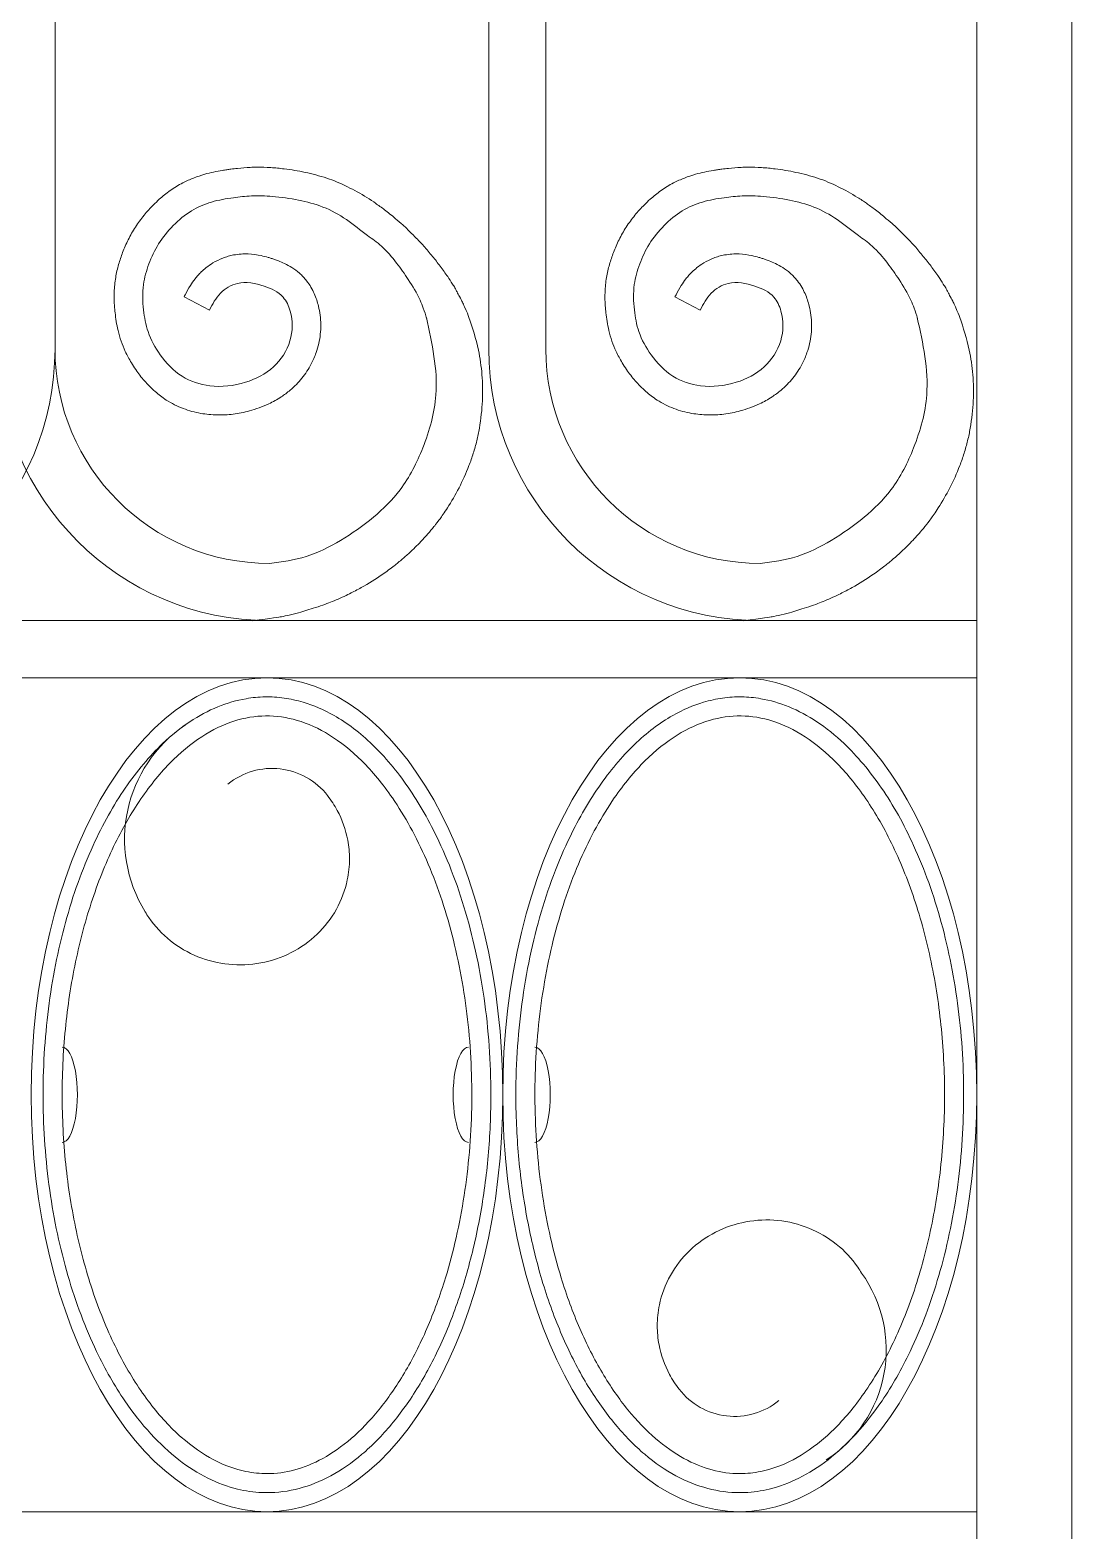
# Model space of a CAD drawing. Header units: millimetres. Extents: x -644 to 652, y 0 to 1491.
# Drawn here: x -486.9 to -329.4, y 324 to 550.8 of the extents above; entities that cross this region are included whole.
import ezdxf

# ---------------------------------------------------------------- set-up
doc = ezdxf.new("R2010")
doc.units = ezdxf.units.MM
doc.layers.add('ceco.net 171', color=7, linetype='Continuous')

msp = doc.modelspace()

# ---------------------------------------------------------------- linework, layer by layer
at = {"layer": 'ceco.net 171', "lineweight": 5}
for p, q in [((-343.8, 14.4), (-343.8, 1360.38)), ((-329.4, 0), (-329.4, 1360.38)), ((-417.57, 502.56), (-417.57, 771.12)), ((-408.93, 502.56), (-408.93, 769.17)), ((-483.12, 502.56), (-483.12, 628.29)), ((-459.78, 508.44), (-463.62, 510.43)), ((-385.59, 508.44), (-389.43, 510.43)), ((-630, 461.52), (-343.8, 461.52)), ((-630, 452.88), (-343.8, 452.88)), ((-630, 326.88), (-343.8, 326.88))]:
    msp.add_line(p, q, dxfattribs=at)
for centre, radius, start, end in [((-524.16, 502.56), 41.04, 270, 0), ((-450.72, 502.56), 41.04, 180, 270), ((-450.72, 502.56), 32.4, 180, 270), ((-376.53, 502.56), 41.04, 180, 270), ((-376.53, 502.56), 32.4, 180, 270), ((-451.74, 428.49), 20.86, 124.0545, 211.7023), ((-450.29, 428.61), 10.58, 37.6727, 129.1965), ((-377.32, 351.36), 19.84, 302.8685, 35.6953), ((-380.41, 351.86), 10.58, 217.6727, 309.1965)]:
    msp.add_arc(centre, radius, start, end, dxfattribs=at)
msp.add_ellipse((-451.08, 389.88), major_axis=(0, -63), ratio=0.565714, dxfattribs=at)
at = {"layer": 'ceco.net 171', "lineweight": 5, "extrusion": (0, 0, -1)}
msp.add_ellipse((-379.62, 389.88), major_axis=(0, -63), ratio=0.568571, dxfattribs=at)
at = {"layer": 'ceco.net 171', "lineweight": 5}
for centre in [(-482.04, 389.88), (-410.58, 389.88)]:
    msp.add_ellipse(centre, major_axis=(0, -7.2), ratio=0.320416, start_param=6.283185, end_param=9.424801, dxfattribs=at)
at = {"layer": 'ceco.net 171', "lineweight": 5, "extrusion": (0, 0, -1)}
msp.add_ellipse((-420.63, 389.88), major_axis=(0, -7.2), ratio=0.320416, start_param=6.283185, end_param=9.424801, dxfattribs=at)
at = {"layer": 'ceco.net 171', "lineweight": 5}
for points, knots in [([(-421.2, 508.91), (-421.34, 509.22), (-421.46, 509.46), (-421.62, 509.81), (-421.82, 510.21), (-422.11, 510.71), (-422.24, 510.98), (-422.44, 511.33), (-422.56, 511.59), (-422.77, 511.99), (-422.92, 512.17), (-423.28, 512.77), (-423.5, 513.15), (-424.12, 514), (-424.52, 514.59), (-425.28, 515.57), (-425.68, 516.08), (-426.51, 517.09), (-426.94, 517.64), (-427.79, 518.57), (-428.2, 518.98), (-429.08, 519.91), (-429.46, 520.25), (-430, 520.8), (-430.33, 521.15), (-430.78, 521.52), (-431.37, 522), (-432.22, 522.74), (-432.77, 523.19), (-433.71, 523.92), (-434.32, 524.31), (-434.99, 524.83), (-435.53, 525.18), (-436.93, 526.03), (-437.9, 526.56), (-439.95, 527.59), (-440.98, 528.03), (-443.13, 528.72), (-444.23, 529.01), (-446.36, 529.47), (-447.4, 529.65), (-449.14, 529.86), (-449.82, 529.93), (-451.2, 530.02), (-451.9, 530.04), (-452.94, 530.03), (-453.27, 530.02), (-454.26, 529.98), (-454.9, 529.92), (-455.86, 529.82), (-456.2, 529.78), (-456.74, 529.7), (-456.95, 529.68), (-457.37, 529.61), (-457.59, 529.58), (-458.24, 529.47), (-458.69, 529.39), (-459.59, 529.2), (-460.04, 529.09), (-461.05, 528.8), (-461.61, 528.61), (-462.72, 528.18), (-463.27, 527.93), (-464.14, 527.49), (-464.46, 527.3), (-465.1, 526.91), (-465.41, 526.71), (-466.3, 526.08), (-466.85, 525.64), (-467.66, 524.91), (-467.95, 524.63), (-468.48, 524.1), (-468.72, 523.84), (-469.2, 523.31), (-469.44, 523.04), (-470.12, 522.2), (-470.56, 521.61), (-471.17, 520.68), (-471.36, 520.36), (-471.72, 519.72), (-471.89, 519.4), (-472.37, 518.44), (-472.65, 517.79), (-473.01, 516.85), (-473.12, 516.55), (-473.32, 515.95), (-473.41, 515.65), (-473.68, 514.71), (-473.84, 514.06), (-474.01, 513.01), (-474.06, 512.64), (-474.13, 511.9), (-474.16, 511.53), (-474.2, 510.45), (-474.18, 509.75), (-474.11, 508.72), (-474.08, 508.38), (-473.99, 507.61), (-473.94, 507.17), (-473.79, 506.27), (-473.7, 505.82), (-473.46, 504.83), (-473.31, 504.29), (-472.94, 503.22), (-472.73, 502.7), (-472.22, 501.6), (-471.91, 501.03), (-471.37, 500.13), (-471.15, 499.78), (-470.71, 499.16), (-470.51, 498.87), (-470.07, 498.3), (-469.84, 498.02), (-469.12, 497.19), (-468.59, 496.64), (-467.48, 495.68), (-466.92, 495.25), (-465.9, 494.59), (-465.48, 494.36), (-464.62, 493.93), (-464.19, 493.74), (-462.87, 493.24), (-461.98, 493), (-460.26, 492.69), (-459.44, 492.61), (-457.81, 492.58), (-457, 492.62), (-455.37, 492.83), (-454.54, 492.99), (-453.24, 493.34), (-452.75, 493.5), (-451.77, 493.85), (-451.29, 494.05), (-450.17, 494.58), (-449.54, 494.93), (-448.47, 495.63), (-448.01, 495.97), (-447.25, 496.61), (-446.94, 496.9), (-446.34, 497.51), (-446.06, 497.83), (-445.26, 498.82), (-444.79, 499.54), (-444.1, 500.85), (-443.85, 501.42), (-443.49, 502.47), (-443.36, 502.93), (-443.15, 503.86), (-443.07, 504.34), (-442.92, 505.76), (-442.93, 506.73), (-443.11, 508.14), (-443.2, 508.59), (-443.38, 509.34), (-443.47, 509.65), (-443.67, 510.28), (-443.8, 510.6), (-444.08, 511.24), (-444.24, 511.57), (-444.62, 512.22), (-444.84, 512.55), (-445.25, 513.08), (-445.43, 513.29), (-445.79, 513.67), (-445.98, 513.84), (-446.54, 514.34), (-446.93, 514.62), (-447.69, 515.1), (-448.06, 515.3), (-448.74, 515.63), (-449.05, 515.76), (-449.55, 515.95), (-449.75, 516.03), (-450.11, 516.15), (-450.26, 516.2), (-450.59, 516.31), (-450.75, 516.36), (-451.25, 516.5), (-451.6, 516.59), (-452.57, 516.79), (-453.22, 516.89), (-454.61, 516.95), (-455.35, 516.91), (-456.4, 516.71), (-456.68, 516.64), (-457.23, 516.49), (-457.5, 516.4), (-458.28, 516.09), (-458.78, 515.84), (-459.61, 515.35), (-459.95, 515.11), (-460.53, 514.65), (-460.78, 514.43), (-461.18, 514.04), (-461.35, 513.87), (-461.66, 513.52), (-461.81, 513.35), (-462.21, 512.83), (-462.44, 512.49), (-462.97, 511.65), (-463.22, 511.18), (-463.5, 510.65), (-463.56, 510.54), (-463.62, 510.43)], [0, 0, 0, 0, 0.938689, 0.938689, 2.143991, 2.143991, 3.154332, 3.154332, 3.911141, 3.911141, 4.667949, 4.667949, 6.181566, 6.181566, 8.404073, 8.404073, 10.62658, 10.62658, 13.102091, 13.102091, 15.573724, 15.573724, 17.372488, 17.372488, 18.721921, 18.721921, 20.071354, 20.071354, 22.77022, 22.77022, 24.833062, 24.833062, 26.895903, 26.895903, 31.021587, 31.021587, 35.147271, 35.147271, 39.272955, 39.272955, 43.146545, 43.146545, 45.643216, 45.643216, 48.139887, 48.139887, 49.287545, 49.287545, 51.582861, 51.582861, 52.843849, 52.843849, 53.648432, 53.648432, 54.453014, 54.453014, 56.062179, 56.062179, 57.603868, 57.603868, 59.471659, 59.471659, 61.33945, 61.33945, 62.462031, 62.462031, 63.584612, 63.584612, 65.829775, 65.829775, 67.155027, 67.155027, 68.349006, 68.349006, 69.542986, 69.542986, 71.930946, 71.930946, 73.112753, 73.112753, 74.294561, 74.294561, 76.658176, 76.658176, 77.714632, 77.714632, 78.771088, 78.771088, 80.883999, 80.883999, 82.033908, 82.033908, 83.183817, 83.183817, 85.483635, 85.483635, 86.646911, 86.646911, 88.166115, 88.166115, 89.68532, 89.68532, 91.411182, 91.411182, 93.137045, 93.137045, 95.17609, 95.17609, 96.511033, 96.511033, 97.663327, 97.663327, 98.815621, 98.815621, 101.120208, 101.120208, 103.171393, 103.171393, 104.532647, 104.532647, 105.893901, 105.893901, 108.616409, 108.616409, 111.088189, 111.088189, 113.559969, 113.559969, 116.201891, 116.201891, 117.826451, 117.826451, 119.451011, 119.451011, 121.577799, 121.577799, 123.190034, 123.190034, 124.375334, 124.375334, 125.560633, 125.560633, 127.931233, 127.931233, 129.620785, 129.620785, 130.907206, 130.907206, 132.193628, 132.193628, 134.76647, 134.76647, 135.984627, 135.984627, 136.825306, 136.825306, 137.665984, 137.665984, 138.497459, 138.497459, 139.334354, 139.334354, 139.863337, 139.863337, 140.39232, 140.39232, 141.450285, 141.450285, 142.508251, 142.508251, 143.419386, 143.419386, 144.06149, 144.06149, 144.579644, 144.579644, 145.097798, 145.097798, 146.134107, 146.134107, 147.854073, 147.854073, 149.574039, 149.574039, 150.204177, 150.204177, 150.834315, 150.834315, 152.09459, 152.09459, 153.056236, 153.056236, 153.803314, 153.803314, 154.351666, 154.351666, 154.900017, 154.900017, 155.99672, 155.99672, 157.757892, 157.757892, 158.254283, 158.254283, 158.254283, 158.254283]), ([(-347.01, 508.91), (-347.15, 509.22), (-347.27, 509.46), (-347.43, 509.81), (-347.63, 510.21), (-347.93, 510.71), (-348.05, 510.98), (-348.25, 511.33), (-348.37, 511.59), (-348.59, 511.99), (-348.73, 512.17), (-349.09, 512.77), (-349.31, 513.15), (-349.93, 514), (-350.33, 514.59), (-351.09, 515.57), (-351.49, 516.08), (-352.32, 517.09), (-352.76, 517.64), (-353.6, 518.57), (-354.01, 518.98), (-354.89, 519.91), (-355.28, 520.25), (-355.81, 520.8), (-356.14, 521.15), (-356.59, 521.52), (-357.18, 522), (-358.03, 522.74), (-358.58, 523.19), (-359.53, 523.92), (-360.13, 524.31), (-360.8, 524.83), (-361.35, 525.18), (-362.74, 526.03), (-363.71, 526.56), (-365.76, 527.59), (-366.79, 528.03), (-368.95, 528.72), (-370.04, 529.01), (-372.17, 529.47), (-373.21, 529.65), (-374.95, 529.86), (-375.63, 529.93), (-377.01, 530.02), (-377.71, 530.04), (-378.75, 530.03), (-379.08, 530.02), (-380.07, 529.98), (-380.71, 529.92), (-381.68, 529.82), (-382.01, 529.78), (-382.55, 529.7), (-382.76, 529.68), (-383.18, 529.61), (-383.4, 529.58), (-384.05, 529.47), (-384.5, 529.39), (-385.4, 529.2), (-385.85, 529.09), (-386.86, 528.8), (-387.42, 528.61), (-388.53, 528.18), (-389.08, 527.93), (-389.95, 527.49), (-390.28, 527.3), (-390.91, 526.91), (-391.22, 526.71), (-392.11, 526.08), (-392.66, 525.64), (-393.47, 524.91), (-393.76, 524.63), (-394.29, 524.1), (-394.53, 523.84), (-395.01, 523.31), (-395.25, 523.04), (-395.94, 522.2), (-396.37, 521.61), (-396.98, 520.68), (-397.17, 520.36), (-397.53, 519.72), (-397.7, 519.4), (-398.18, 518.44), (-398.46, 517.79), (-398.82, 516.85), (-398.93, 516.55), (-399.13, 515.95), (-399.23, 515.65), (-399.49, 514.71), (-399.65, 514.06), (-399.82, 513.01), (-399.87, 512.64), (-399.95, 511.9), (-399.97, 511.53), (-400.01, 510.45), (-399.99, 509.75), (-399.92, 508.72), (-399.89, 508.38), (-399.81, 507.61), (-399.75, 507.17), (-399.6, 506.27), (-399.51, 505.82), (-399.27, 504.83), (-399.12, 504.29), (-398.75, 503.22), (-398.54, 502.7), (-398.03, 501.6), (-397.72, 501.03), (-397.18, 500.13), (-396.96, 499.78), (-396.52, 499.16), (-396.32, 498.87), (-395.88, 498.3), (-395.65, 498.02), (-394.93, 497.19), (-394.4, 496.64), (-393.29, 495.68), (-392.73, 495.25), (-391.71, 494.59), (-391.29, 494.36), (-390.43, 493.93), (-390, 493.74), (-388.69, 493.24), (-387.79, 493), (-386.07, 492.69), (-385.25, 492.61), (-383.62, 492.58), (-382.82, 492.62), (-381.18, 492.83), (-380.35, 492.99), (-379.05, 493.34), (-378.56, 493.5), (-377.59, 493.85), (-377.1, 494.05), (-375.98, 494.58), (-375.35, 494.93), (-374.28, 495.63), (-373.82, 495.97), (-373.06, 496.61), (-372.75, 496.9), (-372.16, 497.51), (-371.87, 497.83), (-371.07, 498.82), (-370.6, 499.54), (-369.91, 500.85), (-369.66, 501.42), (-369.3, 502.47), (-369.17, 502.93), (-368.96, 503.86), (-368.88, 504.34), (-368.73, 505.76), (-368.74, 506.73), (-368.92, 508.14), (-369.01, 508.59), (-369.19, 509.34), (-369.28, 509.65), (-369.49, 510.28), (-369.61, 510.6), (-369.89, 511.24), (-370.05, 511.57), (-370.43, 512.22), (-370.65, 512.55), (-371.07, 513.08), (-371.24, 513.29), (-371.6, 513.67), (-371.79, 513.84), (-372.35, 514.34), (-372.74, 514.62), (-373.5, 515.1), (-373.87, 515.3), (-374.55, 515.63), (-374.86, 515.76), (-375.36, 515.95), (-375.56, 516.03), (-375.92, 516.15), (-376.08, 516.2), (-376.4, 516.31), (-376.56, 516.36), (-377.06, 516.5), (-377.41, 516.59), (-378.39, 516.79), (-379.03, 516.89), (-380.42, 516.95), (-381.16, 516.91), (-382.21, 516.71), (-382.49, 516.64), (-383.04, 516.49), (-383.31, 516.4), (-384.09, 516.09), (-384.59, 515.84), (-385.42, 515.35), (-385.76, 515.11), (-386.34, 514.65), (-386.59, 514.43), (-387, 514.04), (-387.16, 513.87), (-387.47, 513.52), (-387.62, 513.35), (-388.02, 512.83), (-388.25, 512.49), (-388.78, 511.65), (-389.03, 511.18), (-389.31, 510.65), (-389.37, 510.54), (-389.43, 510.43)], [0, 0, 0, 0, 0.938689, 0.938689, 2.143991, 2.143991, 3.154332, 3.154332, 3.911141, 3.911141, 4.667949, 4.667949, 6.181566, 6.181566, 8.404073, 8.404073, 10.62658, 10.62658, 13.102091, 13.102091, 15.573724, 15.573724, 17.372488, 17.372488, 18.721921, 18.721921, 20.071354, 20.071354, 22.77022, 22.77022, 24.833062, 24.833062, 26.895903, 26.895903, 31.021587, 31.021587, 35.147271, 35.147271, 39.272955, 39.272955, 43.146545, 43.146545, 45.643216, 45.643216, 48.139887, 48.139887, 49.287545, 49.287545, 51.582861, 51.582861, 52.843849, 52.843849, 53.648432, 53.648432, 54.453014, 54.453014, 56.062179, 56.062179, 57.603868, 57.603868, 59.471659, 59.471659, 61.33945, 61.33945, 62.462031, 62.462031, 63.584612, 63.584612, 65.829775, 65.829775, 67.155027, 67.155027, 68.349006, 68.349006, 69.542986, 69.542986, 71.930946, 71.930946, 73.112753, 73.112753, 74.294561, 74.294561, 76.658176, 76.658176, 77.714632, 77.714632, 78.771088, 78.771088, 80.883999, 80.883999, 82.033908, 82.033908, 83.183817, 83.183817, 85.483635, 85.483635, 86.646911, 86.646911, 88.166115, 88.166115, 89.68532, 89.68532, 91.411182, 91.411182, 93.137045, 93.137045, 95.17609, 95.17609, 96.511033, 96.511033, 97.663327, 97.663327, 98.815621, 98.815621, 101.120208, 101.120208, 103.171393, 103.171393, 104.532647, 104.532647, 105.893901, 105.893901, 108.616409, 108.616409, 111.088189, 111.088189, 113.559969, 113.559969, 116.201891, 116.201891, 117.826451, 117.826451, 119.451011, 119.451011, 121.577799, 121.577799, 123.190034, 123.190034, 124.375334, 124.375334, 125.560633, 125.560633, 127.931233, 127.931233, 129.620785, 129.620785, 130.907206, 130.907206, 132.193628, 132.193628, 134.76647, 134.76647, 135.984627, 135.984627, 136.825306, 136.825306, 137.665984, 137.665984, 138.497459, 138.497459, 139.334354, 139.334354, 139.863337, 139.863337, 140.39232, 140.39232, 141.450285, 141.450285, 142.508251, 142.508251, 143.419386, 143.419386, 144.06149, 144.06149, 144.579644, 144.579644, 145.097798, 145.097798, 146.134107, 146.134107, 147.854073, 147.854073, 149.574039, 149.574039, 150.204177, 150.204177, 150.834315, 150.834315, 152.09459, 152.09459, 153.056236, 153.056236, 153.803314, 153.803314, 154.351666, 154.351666, 154.900017, 154.900017, 155.99672, 155.99672, 157.757892, 157.757892, 158.254283, 158.254283, 158.254283, 158.254283]), ([(-453.28, 461.51), (-450.28, 461.87), (-449.22, 462.06), (-448.29, 462.22), (-446.83, 462.57), (-445.14, 463.03), (-444.4, 463.32), (-442.85, 463.77), (-442.4, 463.94), (-441.64, 464.23), (-441.33, 464.35), (-440.12, 464.86), (-439.29, 465.24), (-438.04, 465.86), (-437.4, 466.19), (-435.71, 467.15), (-434.68, 467.79), (-432.99, 468.95), (-432.39, 469.39), (-431.49, 470.09), (-431, 470.49), (-430.19, 471.19), (-429.78, 471.54), (-428.66, 472.61), (-428.23, 473.04), (-427.28, 474.04), (-426.87, 474.5), (-426.26, 475.21), (-425.8, 475.77), (-425.65, 475.96), (-425.04, 476.75), (-424.69, 477.23), (-424.24, 477.88), (-423.19, 479.51), (-422.6, 480.51), (-421.51, 482.64), (-421.01, 483.77), (-420.31, 485.55), (-420.1, 486.17), (-419.8, 487.12), (-419.7, 487.44), (-419.53, 488.07), (-419.44, 488.39), (-419.22, 489.33), (-419.08, 489.96), (-418.74, 491.98), (-418.58, 493.43), (-418.46, 496.06), (-418.48, 497.38), (-418.69, 499.96), (-418.86, 501.15), (-419.5, 504.14), (-420.01, 505.82), (-420.67, 507.67), (-420.87, 508.16), (-421.2, 508.91)], [0, 0, 0, 0, 1.598518, 1.598518, 4.795553, 4.795553, 7.705451, 7.705451, 9.125533, 9.125533, 10.545615, 10.545615, 13.385778, 13.385778, 15.585729, 15.585729, 19.98563, 19.98563, 22.272801, 22.272801, 23.941363, 23.941363, 25.609926, 25.609926, 28.94705, 28.94705, 30.67089, 30.67089, 32.09649, 32.09649, 33.522089, 33.522089, 36.373287, 36.373287, 40.440864, 40.440864, 44.508441, 44.508441, 46.570601, 46.570601, 47.59231, 47.59231, 48.614019, 48.614019, 50.657437, 50.657437, 55.272886, 55.272886, 59.888335, 59.888335, 64.503784, 64.503784, 71.194231, 71.194231, 72.666347, 72.666347, 72.666347, 72.666347]), ([(-379.09, 461.51), (-376.1, 461.87), (-375.03, 462.06), (-374.1, 462.22), (-372.65, 462.57), (-370.95, 463.03), (-370.21, 463.32), (-368.66, 463.77), (-368.21, 463.94), (-367.45, 464.23), (-367.14, 464.35), (-365.93, 464.86), (-365.1, 465.24), (-363.85, 465.86), (-363.21, 466.19), (-361.52, 467.15), (-360.5, 467.79), (-358.8, 468.95), (-358.2, 469.39), (-357.3, 470.09), (-356.81, 470.49), (-356, 471.19), (-355.6, 471.54), (-354.47, 472.61), (-354.04, 473.04), (-353.09, 474.04), (-352.68, 474.5), (-352.07, 475.21), (-351.61, 475.77), (-351.46, 475.96), (-350.85, 476.75), (-350.5, 477.23), (-350.05, 477.88), (-349, 479.51), (-348.41, 480.51), (-347.32, 482.64), (-346.82, 483.77), (-346.12, 485.55), (-345.91, 486.17), (-345.61, 487.12), (-345.51, 487.44), (-345.34, 488.07), (-345.25, 488.39), (-345.03, 489.33), (-344.89, 489.96), (-344.55, 491.98), (-344.39, 493.43), (-344.27, 496.06), (-344.29, 497.38), (-344.5, 499.96), (-344.68, 501.15), (-345.32, 504.14), (-345.82, 505.82), (-346.49, 507.67), (-346.68, 508.16), (-347.01, 508.91)], [0, 0, 0, 0, 1.598518, 1.598518, 4.795553, 4.795553, 7.705451, 7.705451, 9.125533, 9.125533, 10.545615, 10.545615, 13.385778, 13.385778, 15.585729, 15.585729, 19.98563, 19.98563, 22.272801, 22.272801, 23.941363, 23.941363, 25.609926, 25.609926, 28.94705, 28.94705, 30.67089, 30.67089, 32.09649, 32.09649, 33.522089, 33.522089, 36.373287, 36.373287, 40.440864, 40.440864, 44.508441, 44.508441, 46.570601, 46.570601, 47.59231, 47.59231, 48.614019, 48.614019, 50.657437, 50.657437, 55.272886, 55.272886, 59.888335, 59.888335, 64.503784, 64.503784, 71.194231, 71.194231, 72.666347, 72.666347, 72.666347, 72.666347]), ([(-451.08, 329.76), (-449.47, 329.76), (-447.85, 329.97), (-444.63, 330.82), (-443.01, 331.46), (-439.83, 333.18), (-438.26, 334.26), (-435.19, 336.85), (-433.69, 338.37), (-430.83, 341.8), (-429.46, 343.72), (-426.9, 347.92), (-425.7, 350.2), (-423.52, 355.07), (-422.53, 357.66), (-420.79, 363.07), (-420.04, 365.9), (-418.79, 371.74), (-418.3, 374.74), (-417.58, 380.84), (-417.36, 383.95), (-417.15, 391.99), (-417.36, 396.95), (-418.48, 406.63), (-419.38, 411.35), (-421.8, 420.25), (-423.33, 424.43), (-426.51, 431.19), (-428.07, 433.93), (-431.44, 438.81), (-433.24, 440.95), (-437.01, 444.57), (-438.96, 446.05), (-442.49, 448.05), (-444.05, 448.72), (-446.57, 449.47), (-447.53, 449.68), (-449.45, 449.95), (-450.41, 450.01), (-452.33, 449.98), (-453.29, 449.89), (-455.68, 449.48), (-457.11, 449.07), (-459.95, 447.9), (-461.36, 447.15), (-464.15, 445.3), (-465.52, 444.2), (-468.84, 441.05), (-470.74, 438.8), (-474.28, 433.63), (-475.91, 430.72), (-479, 423.96), (-480.41, 420.04), (-482.68, 411.75), (-483.54, 407.36), (-484.68, 398.37), (-484.95, 393.75), (-484.89, 384.53), (-484.55, 379.93), (-483.29, 370.99), (-482.36, 366.65), (-479.98, 358.46), (-478.52, 354.61), (-475.55, 348.4), (-474.12, 345.9), (-471.34, 341.82), (-470.02, 340.15), (-467.29, 337.17), (-465.87, 335.86), (-462.98, 333.62), (-461.51, 332.69), (-458.54, 331.21), (-457.03, 330.66), (-454.31, 330), (-453.09, 329.83), (-451.6, 329.77), (-451.34, 329.76), (-451.08, 329.76)], [0, 0, 0, 0, 0.152478, 0.152478, 0.304956, 0.304956, 0.457433, 0.457433, 0.609911, 0.609911, 0.762389, 0.762389, 0.914867, 0.914867, 1.067344, 1.067344, 1.219822, 1.219822, 1.3723, 1.3723, 1.524778, 1.524778, 1.766377, 1.766377, 2.007976, 2.007976, 2.249575, 2.249575, 2.440183, 2.440183, 2.63079, 2.63079, 2.821398, 2.821398, 2.969314, 2.969314, 3.060015, 3.060015, 3.150715, 3.150715, 3.241416, 3.241416, 3.376364, 3.376364, 3.511313, 3.511313, 3.646262, 3.646262, 3.847082, 3.847082, 4.047902, 4.047902, 4.273412, 4.273412, 4.498922, 4.498922, 4.724431, 4.724431, 4.949941, 4.949941, 5.175258, 5.175258, 5.400574, 5.400574, 5.575016, 5.575016, 5.717021, 5.717021, 5.859026, 5.859026, 6.001031, 6.001031, 6.143036, 6.143036, 6.258452, 6.258452, 6.283185, 6.283185, 6.283185, 6.283185]), ([(-379.62, 329.76), (-381.23, 329.76), (-382.85, 329.97), (-386.07, 330.82), (-387.69, 331.46), (-390.87, 333.18), (-392.44, 334.26), (-395.51, 336.85), (-397.01, 338.37), (-399.87, 341.8), (-401.24, 343.72), (-403.8, 347.92), (-405, 350.2), (-407.18, 355.07), (-408.17, 357.66), (-409.91, 363.07), (-410.66, 365.9), (-411.91, 371.74), (-412.4, 374.74), (-413.12, 380.84), (-413.34, 383.95), (-413.55, 391.99), (-413.34, 396.95), (-412.22, 406.63), (-411.32, 411.35), (-408.9, 420.25), (-407.37, 424.43), (-404.19, 431.19), (-402.63, 433.93), (-399.26, 438.81), (-397.46, 440.95), (-393.69, 444.57), (-391.74, 446.05), (-388.21, 448.05), (-386.65, 448.72), (-384.13, 449.47), (-383.17, 449.68), (-381.25, 449.95), (-380.29, 450.01), (-378.37, 449.98), (-377.41, 449.89), (-375.02, 449.48), (-373.59, 449.07), (-370.75, 447.9), (-369.34, 447.15), (-366.55, 445.3), (-365.18, 444.2), (-361.86, 441.05), (-359.96, 438.8), (-356.42, 433.63), (-354.79, 430.72), (-351.7, 423.96), (-350.29, 420.04), (-348.02, 411.75), (-347.16, 407.36), (-346.02, 398.37), (-345.75, 393.75), (-345.81, 384.53), (-346.15, 379.93), (-347.41, 370.99), (-348.34, 366.65), (-350.72, 358.46), (-352.18, 354.61), (-355.15, 348.4), (-356.58, 345.9), (-359.36, 341.82), (-360.68, 340.15), (-363.41, 337.17), (-364.83, 335.86), (-367.72, 333.62), (-369.19, 332.69), (-372.16, 331.21), (-373.67, 330.66), (-376.39, 330), (-377.61, 329.83), (-379.1, 329.77), (-379.36, 329.76), (-379.62, 329.76)], [0, 0, 0, 0, 0.152478, 0.152478, 0.304956, 0.304956, 0.457433, 0.457433, 0.609911, 0.609911, 0.762389, 0.762389, 0.914867, 0.914867, 1.067344, 1.067344, 1.219822, 1.219822, 1.3723, 1.3723, 1.524778, 1.524778, 1.766377, 1.766377, 2.007976, 2.007976, 2.249575, 2.249575, 2.440183, 2.440183, 2.63079, 2.63079, 2.821398, 2.821398, 2.969314, 2.969314, 3.060015, 3.060015, 3.150715, 3.150715, 3.241416, 3.241416, 3.376364, 3.376364, 3.511313, 3.511313, 3.646262, 3.646262, 3.847082, 3.847082, 4.047902, 4.047902, 4.273412, 4.273412, 4.498922, 4.498922, 4.724431, 4.724431, 4.949941, 4.949941, 5.175258, 5.175258, 5.400574, 5.400574, 5.575016, 5.575016, 5.717021, 5.717021, 5.859026, 5.859026, 6.001031, 6.001031, 6.143036, 6.143036, 6.258452, 6.258452, 6.283185, 6.283185, 6.283185, 6.283185]), ([(-451.08, 332.64), (-449.69, 332.64), (-448.3, 332.82), (-445.49, 333.58), (-444.07, 334.15), (-441.21, 335.72), (-439.77, 336.73), (-436.93, 339.17), (-435.53, 340.62), (-432.83, 343.93), (-431.53, 345.8), (-429.09, 349.92), (-427.94, 352.17), (-425.86, 356.98), (-424.91, 359.55), (-422.89, 366.15), (-421.94, 370.32), (-420.61, 378.96), (-420.23, 383.42), (-420.05, 392.38), (-420.26, 396.88), (-421.26, 405.66), (-422.05, 409.95), (-424.14, 418.05), (-425.45, 421.88), (-428.5, 428.85), (-430.24, 432), (-433.59, 436.86), (-435.15, 438.73), (-438.35, 441.91), (-439.99, 443.21), (-443.26, 445.24), (-444.89, 445.97), (-448.11, 446.92), (-449.69, 447.14), (-452.87, 447.1), (-454.46, 446.84), (-457.68, 445.81), (-459.31, 445.03), (-462.59, 442.9), (-464.22, 441.55), (-467.41, 438.28), (-468.96, 436.35), (-471.88, 431.99), (-473.25, 429.55), (-475.74, 424.22), (-476.86, 421.34), (-478.8, 415.25), (-479.61, 412.03), (-480.91, 405.39), (-481.38, 401.95), (-481.97, 394.98), (-482.09, 391.45), (-481.95, 384.4), (-481.7, 380.89), (-480.85, 374.01), (-480.24, 370.64), (-478.7, 364.17), (-477.77, 361.07), (-475.61, 355.23), (-474.39, 352.5), (-471.73, 347.52), (-470.28, 345.26), (-467.24, 341.28), (-465.65, 339.57), (-462.41, 336.72), (-460.77, 335.59), (-457.5, 333.87), (-455.88, 333.3), (-453.21, 332.75), (-452.15, 332.64), (-451.08, 332.64)], [0, 0, 0, 0, 0.155219, 0.155219, 0.310438, 0.310438, 0.465656, 0.465656, 0.620875, 0.620875, 0.776094, 0.776094, 0.931313, 0.931313, 1.086532, 1.086532, 1.312049, 1.312049, 1.537566, 1.537566, 1.763084, 1.763084, 1.988601, 1.988601, 2.214118, 2.214118, 2.439636, 2.439636, 2.616989, 2.616989, 2.794342, 2.794342, 2.971696, 2.971696, 3.149049, 3.149049, 3.326402, 3.326402, 3.503755, 3.503755, 3.681109, 3.681109, 3.858462, 3.858462, 4.035815, 4.035815, 4.213169, 4.213169, 4.390522, 4.390522, 4.567875, 4.567875, 4.745229, 4.745229, 4.922582, 4.922582, 5.099935, 5.099935, 5.277289, 5.277289, 5.454642, 5.454642, 5.631995, 5.631995, 5.809349, 5.809349, 5.986702, 5.986702, 6.164055, 6.164055, 6.283185, 6.283185, 6.283185, 6.283185]), ([(-379.62, 332.64), (-381.01, 332.64), (-382.4, 332.82), (-385.21, 333.58), (-386.63, 334.15), (-389.49, 335.72), (-390.93, 336.73), (-393.77, 339.17), (-395.17, 340.62), (-397.87, 343.93), (-399.17, 345.8), (-401.61, 349.92), (-402.76, 352.17), (-404.84, 356.98), (-405.79, 359.55), (-407.81, 366.15), (-408.76, 370.32), (-410.09, 378.96), (-410.47, 383.42), (-410.65, 392.38), (-410.44, 396.88), (-409.44, 405.66), (-408.65, 409.95), (-406.56, 418.05), (-405.25, 421.88), (-402.2, 428.85), (-400.46, 432), (-397.11, 436.86), (-395.55, 438.73), (-392.35, 441.91), (-390.71, 443.21), (-387.44, 445.24), (-385.81, 445.97), (-382.59, 446.92), (-381.01, 447.14), (-377.83, 447.1), (-376.24, 446.84), (-373.02, 445.81), (-371.39, 445.03), (-368.11, 442.9), (-366.48, 441.55), (-363.29, 438.28), (-361.74, 436.35), (-358.82, 431.99), (-357.45, 429.55), (-354.96, 424.22), (-353.84, 421.34), (-351.9, 415.25), (-351.09, 412.03), (-349.79, 405.39), (-349.32, 401.95), (-348.73, 394.98), (-348.61, 391.45), (-348.75, 384.4), (-349, 380.89), (-349.85, 374.01), (-350.46, 370.64), (-352, 364.17), (-352.93, 361.07), (-355.09, 355.23), (-356.31, 352.5), (-358.97, 347.52), (-360.42, 345.26), (-363.46, 341.28), (-365.05, 339.57), (-368.29, 336.72), (-369.93, 335.59), (-373.2, 333.87), (-374.82, 333.3), (-377.49, 332.75), (-378.55, 332.64), (-379.62, 332.64)], [0, 0, 0, 0, 0.155219, 0.155219, 0.310438, 0.310438, 0.465656, 0.465656, 0.620875, 0.620875, 0.776094, 0.776094, 0.931313, 0.931313, 1.086532, 1.086532, 1.312049, 1.312049, 1.537566, 1.537566, 1.763084, 1.763084, 1.988601, 1.988601, 2.214118, 2.214118, 2.439636, 2.439636, 2.616989, 2.616989, 2.794342, 2.794342, 2.971696, 2.971696, 3.149049, 3.149049, 3.326402, 3.326402, 3.503755, 3.503755, 3.681109, 3.681109, 3.858462, 3.858462, 4.035815, 4.035815, 4.213169, 4.213169, 4.390522, 4.390522, 4.567875, 4.567875, 4.745229, 4.745229, 4.922582, 4.922582, 5.099935, 5.099935, 5.277289, 5.277289, 5.454642, 5.454642, 5.631995, 5.631995, 5.809349, 5.809349, 5.986702, 5.986702, 6.164055, 6.164055, 6.283185, 6.283185, 6.283185, 6.283185]), ([(-469.49, 417.53), (-469.31, 417.23), (-469.13, 416.94), (-468.03, 415.34), (-466.93, 414.16), (-464.42, 412.16), (-463.01, 411.34), (-460.02, 410.14), (-458.44, 409.75), (-455.22, 409.43), (-453.59, 409.5), (-450.41, 410.1), (-448.87, 410.62), (-446, 412.08), (-444.67, 413.02), (-442.36, 415.23), (-441.37, 416.51), (-439.82, 419.29), (-439.26, 420.8), (-438.72, 423.38), (-438.61, 424.44), (-438.61, 425.49), (-438.61, 426.45), (-438.7, 427.41), (-439.17, 429.92), (-439.71, 431.43), (-440.88, 433.62), (-441.37, 434.37), (-441.91, 435.08)], [3.659961, 3.659961, 3.659961, 3.659961, 3.723646, 3.723646, 4.019041, 4.019041, 4.314436, 4.314436, 4.609831, 4.609831, 4.905226, 4.905226, 5.200621, 5.200621, 5.496016, 5.496016, 5.791411, 5.791411, 6.086806, 6.086806, 6.283185, 6.283185, 6.283185, 6.462091, 6.462091, 6.757486, 6.757486, 6.922732, 6.922732, 6.922732, 6.922732]), ([(-361.21, 362.94), (-361.39, 363.24), (-361.57, 363.53), (-362.67, 365.12), (-363.77, 366.31), (-366.28, 368.31), (-367.69, 369.12), (-370.68, 370.33), (-372.26, 370.72), (-375.48, 371.04), (-377.11, 370.97), (-380.29, 370.37), (-381.83, 369.85), (-384.7, 368.38), (-386.03, 367.45), (-388.34, 365.23), (-389.33, 363.96), (-390.88, 361.18), (-391.44, 359.67), (-391.98, 357.08), (-392.09, 356.03), (-392.09, 354.98), (-392.09, 354.01), (-392, 353.05), (-391.53, 350.55), (-390.99, 349.03), (-389.82, 346.85), (-389.33, 346.09), (-388.79, 345.39)], [3.659961, 3.659961, 3.659961, 3.659961, 3.723646, 3.723646, 4.019041, 4.019041, 4.314436, 4.314436, 4.609831, 4.609831, 4.905226, 4.905226, 5.200621, 5.200621, 5.496016, 5.496016, 5.791411, 5.791411, 6.086806, 6.086806, 6.283185, 6.283185, 6.283185, 6.462091, 6.462091, 6.757486, 6.757486, 6.922732, 6.922732, 6.922732, 6.922732])]:
    msp.add_open_spline(points, degree=3, knots=knots, dxfattribs=at)
for points in [[(-426.95, 507.16), (-427.45, 508.74), (-427.94, 509.93), (-429.72, 513.06), (-431.48, 515.53), (-433.79, 518.11), (-435.88, 519.72), (-439.08, 522.11), (-442.62, 524.01), (-446.3, 525.04), (-450.27, 525.62), (-453.44, 525.69), (-456.15, 525.42), (-459.46, 524.76), (-462.49, 523.44), (-465.25, 521.21), (-467.47, 518.43), (-468.93, 515.41), (-469.75, 512.3), (-469.74, 508.47), (-469.05, 505.18), (-467.21, 501.69), (-463.91, 498.45), (-459.72, 497), (-454.35, 497.53), (-450.1, 499.86), (-447.61, 503.78), (-447.58, 508.3), (-448.64, 510.38), (-451.52, 512.07), (-455.55, 512.47), (-458.12, 510.99), (-459.78, 508.44)], [(-352.76, 507.16), (-353.26, 508.74), (-353.76, 509.93), (-355.54, 513.06), (-357.29, 515.53), (-359.6, 518.11), (-361.69, 519.72), (-364.89, 522.11), (-368.43, 524.01), (-372.11, 525.04), (-376.08, 525.62), (-379.26, 525.69), (-381.96, 525.42), (-385.27, 524.76), (-388.31, 523.44), (-391.06, 521.21), (-393.28, 518.43), (-394.74, 515.41), (-395.56, 512.3), (-395.55, 508.47), (-394.86, 505.18), (-393.02, 501.69), (-389.72, 498.45), (-385.54, 497), (-380.16, 497.53), (-375.92, 499.86), (-373.43, 503.78), (-373.39, 508.3), (-374.45, 510.38), (-377.33, 512.07), (-381.36, 512.47), (-383.93, 510.99), (-385.59, 508.44)], [(-450.72, 470.16), (-445.15, 471.21), (-439.97, 473.65), (-435, 477.14), (-430.95, 481.29), (-427.53, 487.63), (-425.55, 495.62), (-426.98, 507.3)], [(-376.53, 470.16), (-370.96, 471.21), (-365.79, 473.65), (-360.82, 477.14), (-356.76, 481.29), (-353.34, 487.63), (-351.36, 495.62), (-352.79, 507.3)]]:
    msp.add_spline(points, degree=3, dxfattribs=at)

doc.saveas('drawing.dxf')
